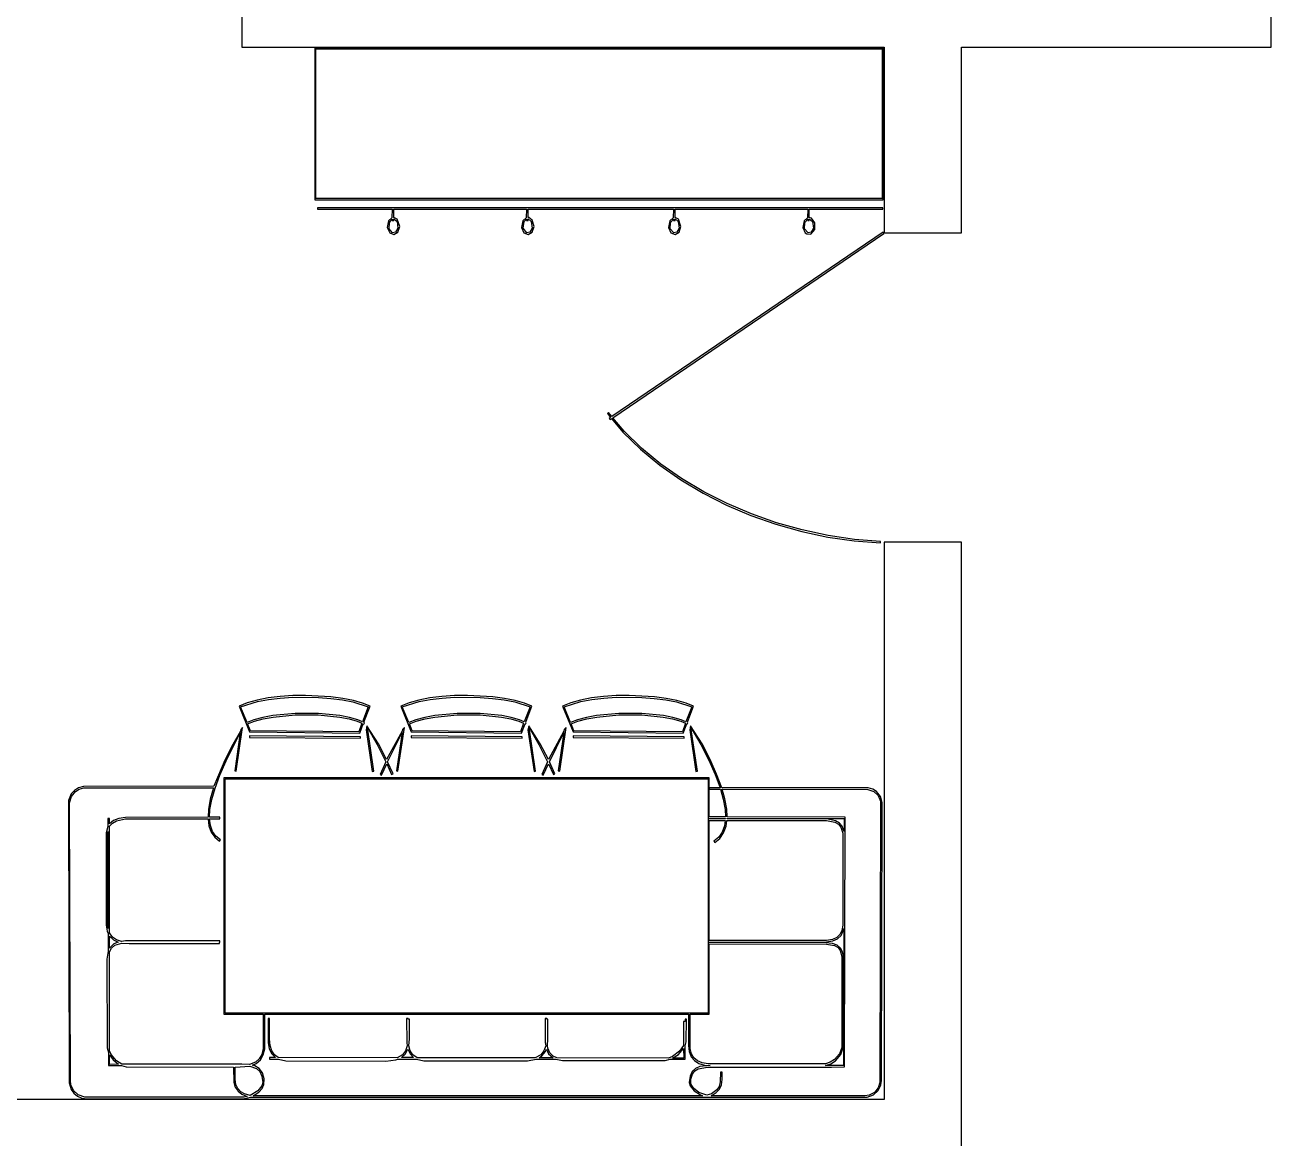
# Model space of a CAD drawing. Header units: metres. Extents: x -12.3 to 21.7, y -8.9 to 7.5.
# Drawn here: x 4.174 to 8.2, y -0.625 to 2.971 of the extents above; entities that cross this region are included whole.
import ezdxf

# ---------------------------------------------------------------- set-up
doc = ezdxf.new("R2010")
doc.units = ezdxf.units.M

msp = doc.modelspace()

# ---------------------------------------------------------------- linework, layer by layer
for p, q in [((4.875, 3.04999), (4.875, 2.89999)), ((8.2, 2.89999), (8.2, 3.04999)), ((4.875, 2.89999), (6.95, 2.89999)), ((6.95, 2.89999), (6.95, 2.29999)), ((7.2, 2.29999), (7.2, 2.89999)), ((7.2, 2.89999), (8.2, 2.89999)), ((6.94664, 2.8974), (5.11044, 2.8974)), ((5.11044, 2.8974), (5.11044, 2.40681)), ((5.11397, 2.41035), (5.11397, 2.89386)), ((5.11397, 2.89386), (6.9431, 2.89386)), ((6.9431, 2.89386), (6.9431, 2.41035)), ((6.94664, 2.40681), (6.94664, 2.8974)), ((5.11044, 2.40681), (6.94664, 2.40681)), ((6.9431, 2.41035), (5.11397, 2.41035)), ((6.94551, 2.38091), (5.11876, 2.38091)), ((5.11876, 2.38091), (5.11876, 2.37592)), ((5.11876, 2.37592), (5.36067, 2.37592)), ((5.36067, 2.37592), (5.35991, 2.34868)), ((5.36568, 2.34972), (5.36568, 2.37592)), ((5.36568, 2.37592), (5.79459, 2.37592)), ((5.79459, 2.37592), (5.79382, 2.34868)), ((5.79958, 2.34972), (5.79958, 2.37592)), ((5.79958, 2.37592), (6.26929, 2.37592)), ((6.26929, 2.37592), (6.26852, 2.34868)), ((6.27429, 2.34972), (6.27429, 2.37592)), ((6.27429, 2.37592), (6.7032, 2.37592)), ((6.7032, 2.37592), (6.70244, 2.34868)), ((6.70821, 2.34972), (6.70821, 2.37592)), ((6.70821, 2.37592), (6.94551, 2.37592)), ((6.94551, 2.37592), (6.94551, 2.38091)), ((5.34857, 2.33829), (5.34428, 2.31694)), ((5.35991, 2.34868), (5.34857, 2.33829)), ((5.35162, 2.33319), (5.36067, 2.34352)), ((5.36067, 2.34352), (5.36067, 2.33987)), ((5.36067, 2.33987), (5.36568, 2.33987)), ((5.37697, 2.3436), (5.36568, 2.34972)), ((5.36568, 2.33987), (5.36568, 2.34473)), ((5.36568, 2.34473), (5.37613, 2.33594)), ((5.37613, 2.33594), (5.37923, 2.31483)), ((5.38486, 2.32022), (5.37697, 2.3436)), ((5.78249, 2.33829), (5.7782, 2.31694)), ((5.79382, 2.34868), (5.78249, 2.33829)), ((5.78363, 2.31487), (5.78683, 2.33583)), ((5.78683, 2.33583), (5.79459, 2.34352)), ((5.79459, 2.34352), (5.79459, 2.33987)), ((5.79459, 2.33987), (5.79958, 2.33987)), ((5.80197, 2.34946), (5.79958, 2.34972)), ((5.79958, 2.33987), (5.79958, 2.34473)), ((5.79958, 2.34473), (5.81004, 2.33594)), ((5.81277, 2.34111), (5.80197, 2.34946)), ((5.81004, 2.33594), (5.81313, 2.31483)), ((5.81876, 2.32022), (5.81277, 2.34111)), ((6.25719, 2.33829), (6.25291, 2.31694)), ((6.26852, 2.34868), (6.25719, 2.33829)), ((6.26024, 2.33319), (6.26929, 2.34352)), ((6.26929, 2.34352), (6.26929, 2.33987)), ((6.26929, 2.33987), (6.27429, 2.33987)), ((6.28558, 2.3436), (6.27429, 2.34972)), ((6.27429, 2.33987), (6.27429, 2.34473)), ((6.27429, 2.34473), (6.28474, 2.33594)), ((6.28474, 2.33594), (6.28784, 2.31483)), ((6.29347, 2.32022), (6.28558, 2.3436)), ((6.6911, 2.33829), (6.68681, 2.31694)), ((6.70244, 2.34868), (6.6911, 2.33829)), ((6.69415, 2.33319), (6.7032, 2.34352)), ((6.7032, 2.34352), (6.7032, 2.33987)), ((6.7032, 2.33987), (6.70821, 2.33987)), ((6.71524, 2.34741), (6.70821, 2.34972)), ((6.70821, 2.33987), (6.70821, 2.34473)), ((6.70821, 2.34473), (6.71866, 2.33594)), ((6.72574, 2.33174), (6.71524, 2.34741)), ((6.71866, 2.33594), (6.72176, 2.31483)), ((5.34428, 2.31694), (5.35246, 2.29987)), ((5.35049, 2.31226), (5.35162, 2.33319)), ((5.36162, 2.29973), (5.35049, 2.31226)), ((5.35246, 2.29987), (5.36568, 2.29399)), ((5.37167, 2.30168), (5.36162, 2.29973)), ((5.36568, 2.29399), (5.37886, 2.30219)), ((5.37923, 2.31483), (5.37167, 2.30168)), ((5.37886, 2.30219), (5.38486, 2.32022)), ((5.7782, 2.31694), (5.78636, 2.29987)), ((5.79552, 2.29973), (5.78363, 2.31487)), ((5.78636, 2.29987), (5.79958, 2.29399)), ((5.80557, 2.30168), (5.79552, 2.29973)), ((5.79958, 2.29399), (5.81277, 2.30219)), ((5.81313, 2.31483), (5.80557, 2.30168)), ((5.81277, 2.30219), (5.81876, 2.32022)), ((6.94646, 2.30188), (6.07031, 1.70605)), ((6.07358, 1.70221), (6.94926, 2.29774)), ((6.25291, 2.31694), (6.26108, 2.29987)), ((6.25911, 2.31226), (6.26024, 2.33319)), ((6.27023, 2.29973), (6.25911, 2.31226)), ((6.26108, 2.29987), (6.27429, 2.29399)), ((6.28029, 2.30168), (6.27023, 2.29973)), ((6.27429, 2.29399), (6.28748, 2.30219)), ((6.28784, 2.31483), (6.28029, 2.30168)), ((6.28748, 2.30219), (6.29347, 2.32022)), ((6.68681, 2.31694), (6.69498, 2.29987)), ((6.69302, 2.31226), (6.69415, 2.33319)), ((6.70415, 2.29973), (6.69302, 2.31226)), ((6.69498, 2.29987), (6.69977, 2.29625)), ((6.69977, 2.29625), (6.71295, 2.29503)), ((6.7142, 2.30168), (6.70415, 2.29973)), ((6.71295, 2.29503), (6.72574, 2.31059)), ((6.72176, 2.31483), (6.7142, 2.30168)), ((6.72574, 2.31059), (6.72574, 2.33174)), ((6.94926, 2.29774), (6.94646, 2.30188)), ((6.95, 2.29999), (7.2, 2.29999)), ((6.05959, 1.7187), (6.05577, 1.71547)), ((6.05577, 1.71547), (6.06616, 1.70322)), ((6.07031, 1.70605), (6.05959, 1.7187)), ((6.06616, 1.70322), (6.0618, 1.70026)), ((6.0618, 1.70026), (6.06462, 1.69612)), ((6.06462, 1.69612), (6.06941, 1.69939)), ((6.06941, 1.69939), (6.10625, 1.65594)), ((6.10991, 1.65935), (6.07358, 1.70221)), ((6.10625, 1.65594), (6.16302, 1.6003)), ((6.16637, 1.604), (6.10991, 1.65935)), ((6.16302, 1.6003), (6.22545, 1.54872)), ((6.22849, 1.55269), (6.16637, 1.604)), ((6.22545, 1.54872), (6.29292, 1.50139)), ((6.29564, 1.50558), (6.22849, 1.55269)), ((6.29292, 1.50139), (6.36481, 1.4585)), ((6.36722, 1.46288), (6.29564, 1.50558)), ((6.36481, 1.4585), (6.44046, 1.42023)), ((6.44257, 1.42476), (6.36722, 1.46288)), ((6.44046, 1.42023), (6.51924, 1.38675)), ((6.52104, 1.3914), (6.44257, 1.42476)), ((6.51924, 1.38675), (6.60054, 1.35825)), ((6.60205, 1.36301), (6.52104, 1.3914)), ((6.60054, 1.35825), (6.68372, 1.3349)), ((6.68492, 1.33975), (6.60205, 1.36301)), ((6.68372, 1.3349), (6.76814, 1.31689)), ((6.76903, 1.32181), (6.68492, 1.33975)), ((6.76814, 1.31689), (6.85318, 1.30441)), ((6.85374, 1.30937), (6.76903, 1.32181)), ((6.85318, 1.30441), (6.93822, 1.29762)), ((6.93861, 1.30261), (6.85374, 1.30937)), ((6.93822, 1.29762), (6.93861, 1.30261)), ((7.2, 1.29999), (6.95, 1.29999)), ((6.95, 1.29999), (6.95, -0.5)), ((7.2, -0.75), (7.2, 1.29999)), ((4.89241, 0.781418), (4.86607, 0.770264)), ((4.86607, 0.770264), (4.89969, 0.687057)), ((4.8707, 0.768356), (4.92513, 0.785477)), ((4.89156, 0.717773), (4.8707, 0.768356)), ((4.92397, 0.790344), (4.89241, 0.781418)), ((4.9597, 0.797119), (4.92397, 0.790344)), ((4.92513, 0.785477), (4.96046, 0.792175)), ((4.9985, 0.801788), (4.9597, 0.797119)), ((4.96046, 0.792175), (4.99896, 0.796814)), ((5.03929, 0.804413), (4.9985, 0.801788)), ((4.99896, 0.796814), (5.03949, 0.799423)), ((5.08098, 0.805054), (5.03929, 0.804413)), ((5.03949, 0.799423), (5.12221, 0.798752)), ((5.16273, 0.800583), (5.08098, 0.805054)), ((5.12221, 0.798752), (5.16222, 0.795609)), ((5.16222, 0.795609), (5.19981, 0.790649)), ((5.20062, 0.795593), (5.16273, 0.800583)), ((5.19981, 0.790649), (5.23392, 0.783966)), ((5.23508, 0.788834), (5.20062, 0.795593)), ((5.23392, 0.783966), (5.28342, 0.768753)), ((5.26501, 0.78038), (5.23508, 0.788834)), ((5.28342, 0.768753), (5.26451, 0.719727)), ((5.28935, 0.770264), (5.26501, 0.78038)), ((5.26942, 0.718536), (5.28935, 0.770264)), ((5.41496, 0.781418), (5.38864, 0.770264)), ((5.38864, 0.770264), (5.42226, 0.687057)), ((5.39326, 0.768356), (5.44768, 0.785477)), ((5.41412, 0.717758), (5.39326, 0.768356)), ((5.44653, 0.790344), (5.41496, 0.781418)), ((5.48227, 0.797119), (5.44653, 0.790344)), ((5.44768, 0.785477), (5.48303, 0.792175)), ((5.52106, 0.801788), (5.48227, 0.797119)), ((5.48303, 0.792175), (5.52151, 0.796814)), ((5.56186, 0.804413), (5.52106, 0.801788)), ((5.52151, 0.796814), (5.56206, 0.799423)), ((5.60355, 0.805054), (5.56186, 0.804413)), ((5.56206, 0.799423), (5.64478, 0.798752)), ((5.6853, 0.800583), (5.60355, 0.805054)), ((5.64478, 0.798752), (5.68477, 0.795609)), ((5.68477, 0.795609), (5.72238, 0.790649)), ((5.72319, 0.795593), (5.6853, 0.800583)), ((5.72238, 0.790649), (5.75648, 0.783966)), ((5.75764, 0.788834), (5.72319, 0.795593)), ((5.75648, 0.783966), (5.80597, 0.768753)), ((5.78758, 0.78038), (5.75764, 0.788834)), ((5.80597, 0.768753), (5.78709, 0.719742)), ((5.8119, 0.770264), (5.78758, 0.78038)), ((5.79199, 0.718536), (5.8119, 0.770264)), ((5.93758, 0.781418), (5.91125, 0.770264)), ((5.91125, 0.770264), (5.94487, 0.687057)), ((5.91588, 0.768356), (5.97029, 0.785477)), ((5.93674, 0.717758), (5.91588, 0.768356)), ((5.96915, 0.790344), (5.93758, 0.781418)), ((6.00487, 0.797119), (5.96915, 0.790344)), ((5.97029, 0.785477), (6.00565, 0.792175)), ((6.04367, 0.801788), (6.00487, 0.797119)), ((6.00565, 0.792175), (6.04413, 0.796814)), ((6.08446, 0.804413), (6.04367, 0.801788)), ((6.04413, 0.796814), (6.08466, 0.799423)), ((6.12616, 0.805054), (6.08446, 0.804413)), ((6.08466, 0.799423), (6.16739, 0.798752)), ((6.2079, 0.800583), (6.12616, 0.805054)), ((6.16739, 0.798752), (6.20738, 0.795609)), ((6.20738, 0.795609), (6.245, 0.790649)), ((6.2458, 0.795593), (6.2079, 0.800583)), ((6.245, 0.790649), (6.2791, 0.783966)), ((6.28026, 0.788834), (6.2458, 0.795593)), ((6.2791, 0.783966), (6.32858, 0.768753)), ((6.3102, 0.78038), (6.28026, 0.788834)), ((6.32858, 0.768753), (6.30971, 0.719742)), ((6.33452, 0.770264), (6.3102, 0.78038)), ((6.31461, 0.718536), (6.33452, 0.770264)), ((4.91406, 0.72644), (4.89156, 0.717773)), ((4.94298, 0.7341), (4.91406, 0.72644)), ((4.9156, 0.72168), (4.94408, 0.729233)), ((4.97548, 0.740082), (4.94298, 0.7341)), ((4.94408, 0.729233), (4.97623, 0.735138)), ((5.04736, 0.746887), (4.97548, 0.740082)), ((4.97623, 0.735138), (5.04759, 0.741898)), ((5.12204, 0.746887), (5.04736, 0.746887)), ((5.04759, 0.741898), (5.12181, 0.741898)), ((5.12181, 0.741898), (5.19107, 0.735138)), ((5.19185, 0.740082), (5.12204, 0.746887)), ((5.19107, 0.735138), (5.22136, 0.729248)), ((5.22253, 0.7341), (5.19185, 0.740082)), ((5.22136, 0.729248), (5.24742, 0.721725)), ((5.24911, 0.72644), (5.22253, 0.7341)), ((5.26451, 0.719727), (5.24911, 0.72644)), ((5.43668, 0.72644), (5.41412, 0.717758)), ((5.46559, 0.7341), (5.43668, 0.72644)), ((5.43822, 0.72168), (5.46669, 0.729233)), ((5.49809, 0.740082), (5.46559, 0.7341)), ((5.46669, 0.729233), (5.49884, 0.735138)), ((5.56998, 0.746887), (5.49809, 0.740082)), ((5.49884, 0.735138), (5.57021, 0.741898)), ((5.64465, 0.746887), (5.56998, 0.746887)), ((5.57021, 0.741898), (5.64442, 0.741898)), ((5.64442, 0.741898), (5.71367, 0.735138)), ((5.71446, 0.740082), (5.64465, 0.746887)), ((5.71367, 0.735138), (5.74397, 0.729248)), ((5.74515, 0.7341), (5.71446, 0.740082)), ((5.74397, 0.729248), (5.77002, 0.721725)), ((5.77173, 0.72644), (5.74515, 0.7341)), ((5.78709, 0.719742), (5.77173, 0.72644)), ((5.95929, 0.72644), (5.93674, 0.717758)), ((5.9882, 0.7341), (5.95929, 0.72644)), ((5.96083, 0.72168), (5.9893, 0.729233)), ((6.02069, 0.740082), (5.9882, 0.7341)), ((5.9893, 0.729233), (6.02145, 0.735138)), ((6.09258, 0.746887), (6.02069, 0.740082)), ((6.02145, 0.735138), (6.0928, 0.741898)), ((6.16727, 0.746887), (6.09258, 0.746887)), ((6.0928, 0.741898), (6.16704, 0.741898)), ((6.16704, 0.741898), (6.23628, 0.735138)), ((6.23708, 0.740082), (6.16727, 0.746887)), ((6.23628, 0.735138), (6.26659, 0.729248)), ((6.26775, 0.7341), (6.23708, 0.740082)), ((6.26659, 0.729248), (6.29263, 0.721725)), ((6.29433, 0.72644), (6.26775, 0.7341)), ((6.30971, 0.719742), (6.29433, 0.72644)), ((4.8243, 0.593384), (4.86974, 0.684906)), ((4.87047, 0.690018), (4.84581, 0.646454)), ((4.86974, 0.684906), (4.85172, 0.561157)), ((4.85666, 0.56044), (4.87727, 0.702042)), ((4.87125, 0.695358), (4.87047, 0.690018)), ((4.87727, 0.702042), (4.87125, 0.695358)), ((4.89346, 0.71315), (4.9156, 0.72168)), ((4.90251, 0.691193), (4.89346, 0.71315)), ((4.89969, 0.687057), (5.25574, 0.682968)), ((5.25293, 0.687119), (4.90251, 0.691193)), ((5.24742, 0.721725), (5.26273, 0.715057)), ((5.26273, 0.715057), (5.25293, 0.687119)), ((5.25574, 0.682968), (5.26732, 0.713058)), ((5.26732, 0.713058), (5.26863, 0.712479)), ((5.26863, 0.712479), (5.27063, 0.717056)), ((5.27063, 0.717056), (5.26942, 0.718536)), ((5.27901, 0.706772), (5.27675, 0.693924)), ((5.27675, 0.693924), (5.29628, 0.559708)), ((5.31648, 0.648819), (5.27901, 0.706772)), ((5.30122, 0.56044), (5.28062, 0.702042)), ((5.28062, 0.702042), (5.31209, 0.646454)), ((5.39308, 0.690048), (5.34262, 0.597702)), ((5.34573, 0.590759), (5.39233, 0.684906)), ((5.39233, 0.684906), (5.37433, 0.561157)), ((5.37927, 0.56044), (5.39987, 0.702042)), ((5.39386, 0.695358), (5.39308, 0.690048)), ((5.39987, 0.702042), (5.39386, 0.695358)), ((5.41603, 0.713135), (5.43822, 0.72168)), ((5.42508, 0.691193), (5.41603, 0.713135)), ((5.42226, 0.687057), (5.77829, 0.682968)), ((5.7755, 0.687119), (5.42508, 0.691193)), ((5.77002, 0.721725), (5.78529, 0.715073)), ((5.78529, 0.715073), (5.7755, 0.687119)), ((5.77829, 0.682968), (5.78989, 0.713074)), ((5.78989, 0.713074), (5.79124, 0.712479)), ((5.79124, 0.712479), (5.79324, 0.717056)), ((5.79324, 0.717056), (5.79199, 0.718536)), ((5.80157, 0.706772), (5.79932, 0.693924)), ((5.79932, 0.693924), (5.81885, 0.559708)), ((5.83905, 0.648819), (5.80157, 0.706772)), ((5.82379, 0.56044), (5.80319, 0.702042)), ((5.80319, 0.702042), (5.83466, 0.646454)), ((5.91563, 0.690018), (5.86517, 0.597702)), ((5.86829, 0.590759), (5.91489, 0.684906)), ((5.91489, 0.684906), (5.89688, 0.561157)), ((5.90182, 0.56044), (5.92244, 0.702042)), ((5.91641, 0.695358), (5.91563, 0.690018)), ((5.92244, 0.702042), (5.91641, 0.695358)), ((5.93864, 0.713135), (5.96083, 0.72168)), ((5.94769, 0.691193), (5.93864, 0.713135)), ((5.94487, 0.687057), (6.3009, 0.682968)), ((6.2981, 0.687119), (5.94769, 0.691193)), ((6.29263, 0.721725), (6.30791, 0.715073)), ((6.30791, 0.715073), (6.2981, 0.687119)), ((6.3009, 0.682968), (6.3125, 0.713074)), ((6.3125, 0.713074), (6.31386, 0.712479)), ((6.31386, 0.712479), (6.31586, 0.717056)), ((6.31586, 0.717056), (6.31461, 0.718536)), ((6.32417, 0.706772), (6.32193, 0.693924)), ((6.32193, 0.693924), (6.34146, 0.559708)), ((6.36166, 0.648819), (6.32417, 0.706772)), ((6.34641, 0.56044), (6.32581, 0.702042)), ((6.32581, 0.702042), (6.35725, 0.646454)), ((4.84581, 0.646454), (4.81978, 0.595535)), ((4.89973, 0.674316), (4.89969, 0.669312)), ((4.89969, 0.669312), (5.25821, 0.666611)), ((5.25824, 0.671616), (4.89973, 0.674316)), ((5.25821, 0.666611), (5.25824, 0.671616)), ((5.31209, 0.646454), (5.34026, 0.590744)), ((5.34262, 0.597702), (5.31648, 0.648819)), ((5.42229, 0.674316), (5.42226, 0.669312)), ((5.42226, 0.669312), (5.78081, 0.666611)), ((5.78085, 0.671616), (5.42229, 0.674316)), ((5.78081, 0.666611), (5.78085, 0.671616)), ((5.83466, 0.646454), (5.86282, 0.590744)), ((5.86517, 0.597702), (5.83905, 0.648819)), ((5.9449, 0.674316), (5.94487, 0.669312)), ((5.94487, 0.669312), (6.30342, 0.666611)), ((6.30347, 0.671616), (5.9449, 0.674316)), ((6.30342, 0.666611), (6.30347, 0.671616)), ((6.35725, 0.646454), (6.38329, 0.595535)), ((6.38779, 0.597702), (6.36166, 0.648819)), ((4.81978, 0.595535), (4.78398, 0.51181)), ((4.80367, 0.547333), (4.8243, 0.593384)), ((5.34026, 0.590744), (5.32164, 0.549225)), ((5.3262, 0.547195), (5.34299, 0.584641)), ((5.34299, 0.584641), (5.35886, 0.549225)), ((5.36342, 0.551285), (5.34573, 0.590759)), ((5.86282, 0.590744), (5.84421, 0.549225)), ((5.84877, 0.547195), (5.86555, 0.584641)), ((5.86555, 0.584641), (5.88142, 0.549225)), ((5.88599, 0.551285), (5.86829, 0.590759)), ((6.38329, 0.595535), (6.40404, 0.549225)), ((6.40866, 0.551132), (6.38779, 0.597702)), ((4.78815, 0.505875), (4.80367, 0.547333)), ((6.38493, 0.538895), (4.81714, 0.538895)), ((4.81714, 0.538895), (4.81714, -0.224457)), ((4.82068, -0.220917), (4.82068, 0.535355)), ((4.82068, 0.535355), (6.38139, 0.535355)), ((4.85172, 0.561157), (4.85666, 0.56044)), ((5.29628, 0.559708), (5.30122, 0.56044)), ((5.32164, 0.549225), (5.3262, 0.547195)), ((5.35886, 0.549225), (5.36342, 0.551285)), ((5.37433, 0.561157), (5.37927, 0.56044)), ((5.81885, 0.559708), (5.82379, 0.56044)), ((5.84421, 0.549225), (5.84877, 0.547195)), ((5.88142, 0.549225), (5.88599, 0.551285)), ((5.89688, 0.561157), (5.90182, 0.56044)), ((6.34146, 0.559708), (6.34641, 0.56044)), ((6.38139, 0.535355), (6.38139, -0.220917)), ((6.38493, 0.412918), (6.38493, 0.538895)), ((6.40404, 0.549225), (6.41986, 0.506805)), ((6.42506, 0.506805), (6.40866, 0.551132)), ((4.32375, 0.486984), (4.31485, 0.466187)), ((4.33391, 0.498337), (4.32375, 0.486984)), ((4.3244, 0.478195), (4.33713, 0.494522)), ((4.34732, 0.506699), (4.33391, 0.498337)), ((4.33713, 0.494522), (4.34933, 0.502121)), ((4.3638, 0.511215), (4.34732, 0.506699)), ((4.34933, 0.502121), (4.36444, 0.506256)), ((4.78398, 0.51181), (4.3638, 0.511215)), ((4.36444, 0.506256), (4.78322, 0.506805)), ((4.78322, 0.506805), (4.77271, 0.470093)), ((4.77757, 0.468964), (4.78815, 0.505875)), ((6.41986, 0.506805), (6.38515, 0.506805)), ((6.38515, 0.506805), (6.38515, 0.501816)), ((6.38515, 0.501816), (6.4213, 0.501816)), ((6.4213, 0.501816), (6.43037, 0.470093)), ((6.89807, 0.506256), (6.42506, 0.506805)), ((6.43524, 0.471222), (6.42648, 0.501816)), ((6.42648, 0.501816), (6.89742, 0.501297)), ((6.89742, 0.501297), (6.91701, 0.494476)), ((6.91318, 0.502121), (6.89807, 0.506256)), ((6.92538, 0.494522), (6.91318, 0.502121)), ((6.91701, 0.494476), (6.93048, 0.481384)), ((6.93811, 0.478195), (6.92538, 0.494522)), ((4.31485, 0.466187), (4.31662, -0.446426)), ((4.31856, 0.458084), (4.3244, 0.478195)), ((4.32115, -0.438721), (4.31856, 0.458084)), ((4.77271, 0.470093), (4.76678, 0.437088)), ((4.77176, 0.436539), (4.77757, 0.468964)), ((6.43037, 0.470093), (6.43628, 0.437088)), ((6.44125, 0.437637), (6.43524, 0.471222)), ((6.93048, 0.481384), (6.93791, 0.463959)), ((6.93791, 0.463959), (6.93596, -0.445221)), ((6.94395, 0.458084), (6.93811, 0.478195)), ((6.94136, -0.438721), (6.94395, 0.458084)), ((4.44699, 0.407883), (4.44199, 0.407867)), ((4.44199, 0.407867), (4.44205, 0.381912)), ((4.44701, 0.389893), (4.44699, 0.407883)), ((4.47726, 0.407822), (4.46046, 0.401382)), ((4.47012, 0.400375), (4.49881, 0.405914)), ((4.49847, 0.410904), (4.47726, 0.407822)), ((4.76562, 0.411285), (4.49847, 0.410904)), ((4.49881, 0.405914), (4.76575, 0.406281)), ((4.76678, 0.437088), (4.76562, 0.411285)), ((4.76575, 0.406281), (4.76865, 0.383774)), ((4.7706, 0.411285), (4.77176, 0.436539)), ((4.8038, 0.411285), (4.7706, 0.411285)), ((4.7735, 0.384964), (4.77077, 0.406281)), ((4.77077, 0.406281), (4.8038, 0.406281)), ((4.8038, 0.406281), (4.8038, 0.411285)), ((6.43738, 0.412689), (6.38493, 0.412918)), ((6.38493, 0.407928), (6.43752, 0.407867)), ((6.38493, 0.406052), (6.38493, 0.407928)), ((6.43732, 0.406281), (6.38493, 0.406052)), ((6.43628, 0.437088), (6.43738, 0.412689)), ((6.43752, 0.407867), (6.43732, 0.406281)), ((6.44238, 0.412674), (6.44125, 0.437637)), ((6.44234, 0.406281), (6.44255, 0.407867)), ((6.7637, 0.405914), (6.44234, 0.406281)), ((6.82407, 0.411392), (6.44238, 0.412674)), ((6.44255, 0.407867), (6.82053, 0.407867)), ((6.79239, 0.400375), (6.7637, 0.405914)), ((6.82053, 0.407867), (6.82042, 0.365433)), ((6.82207, -0.394394), (6.82407, 0.411392)), ((4.44205, 0.381912), (4.43642, 0.361298)), ((4.44098, 0.073547), (4.44209, 0.365341)), ((4.44209, 0.365341), (4.44287, 0.05217)), ((4.46046, 0.401382), (4.44701, 0.389893)), ((4.44724, 0.038132), (4.44778, 0.382401)), ((4.44778, 0.382401), (4.45683, 0.392914)), ((4.45683, 0.392914), (4.47012, 0.400375)), ((4.76865, 0.383774), (4.77608, 0.363297)), ((4.78052, 0.365616), (4.7735, 0.384964)), ((4.77608, 0.363297), (4.78764, 0.346832)), ((4.79131, 0.35025), (4.78052, 0.365616)), ((6.38493, 0.401062), (6.43668, 0.401291)), ((6.38493, 0.013397), (6.38493, 0.401062)), ((6.42699, 0.363297), (6.41542, 0.346832)), ((6.43443, 0.383774), (6.42699, 0.363297)), ((6.43141, 0.360992), (6.43929, 0.382599)), ((6.43668, 0.401291), (6.43443, 0.383774)), ((6.43929, 0.382599), (6.4417, 0.401291)), ((6.4417, 0.401291), (6.76338, 0.400925)), ((6.76338, 0.400925), (6.79059, 0.395706)), ((6.79059, 0.395706), (6.80254, 0.389038)), ((6.80568, 0.392914), (6.79239, 0.400375)), ((6.80254, 0.389038), (6.81042, 0.379868)), ((6.81473, 0.382401), (6.80568, 0.392914)), ((6.81042, 0.379868), (6.81616, 0.360306)), ((6.82042, 0.365433), (6.81473, 0.382401)), ((4.43642, 0.361298), (4.4364, 0.062469)), ((4.78764, 0.346832), (4.80318, 0.33429)), ((4.80632, 0.338181), (4.79131, 0.35025)), ((4.80318, 0.33429), (4.80632, 0.338181)), ((6.41542, 0.346832), (6.39989, 0.33429)), ((6.39989, 0.33429), (6.40305, 0.330399)), ((6.40305, 0.330399), (6.41907, 0.343414)), ((6.41907, 0.343414), (6.43141, 0.360992)), ((6.81616, 0.360306), (6.81615, 0.063278)), ((4.4364, 0.062469), (4.43997, 0.042969)), ((4.43997, 0.042969), (4.44292, 0.035492)), ((4.44287, 0.05217), (4.44098, 0.073547)), ((6.813, 0.045975), (6.80666, 0.032837)), ((6.81071, 0.029923), (6.81778, 0.044479)), ((6.81615, 0.063278), (6.813, 0.045975)), ((6.81778, 0.044479), (6.81964, 0.052154)), ((6.81964, 0.052154), (6.81853, -0.390854)), ((4.44292, 0.035492), (4.44255, -0.021362)), ((4.45683, 0.024078), (4.44724, 0.038132)), ((4.44727, -0.011643), (4.44774, 0.027023)), ((4.4615, 0.00235), (4.44727, -0.011643)), ((4.44774, 0.027023), (4.46013, 0.015015)), ((4.47012, 0.015152), (4.45683, 0.024078)), ((4.46013, 0.015015), (4.47508, 0.007996)), ((4.47508, 0.007996), (4.4615, 0.00235)), ((4.46407, -0.001938), (4.48717, 0.004944)), ((4.48561, 0.010407), (4.47012, 0.015152)), ((4.49854, 0.011932), (4.48561, 0.010407)), ((4.48717, 0.004944), (4.51079, 0.003113)), ((4.80382, 0.012314), (4.49854, 0.011932)), ((4.51079, 0.003113), (4.80214, 0.003113)), ((4.80214, 0.003113), (4.80214, 0.007309)), ((4.80214, 0.007309), (4.80382, 0.007309)), ((4.80382, 0.007309), (4.80382, 0.012314)), ((6.76332, 0.013534), (6.38493, 0.013397)), ((6.38493, 0.008392), (6.7637, 0.00856)), ((6.38493, 0.00708), (6.38493, 0.008392)), ((6.75163, 0.007309), (6.38493, 0.00708)), ((6.38493, -0.224457), (6.38493, 0.002075)), ((6.38493, 0.002075), (6.76331, 0.001953)), ((6.78357, 0.003998), (6.75163, 0.007309)), ((6.76331, 0.001953), (6.78973, -0.00322)), ((6.78261, 0.016846), (6.76332, 0.013534)), ((6.7637, 0.00856), (6.78404, 0.012054)), ((6.7968, 0.0233), (6.78261, 0.016846)), ((6.79846, -0.001938), (6.78357, 0.003998)), ((6.78404, 0.012054), (6.79959, 0.01915)), ((6.80666, 0.032837), (6.7968, 0.0233)), ((6.79959, 0.01915), (6.81071, 0.029923)), ((4.44255, -0.021362), (4.43898, -0.046829)), ((4.44728, -0.022964), (4.45367, -0.01091)), ((4.44748, -0.343414), (4.44728, -0.022964)), ((4.45367, -0.01091), (4.46407, -0.001938)), ((6.78973, -0.00322), (6.8009, -0.009811)), ((6.80884, -0.01091), (6.79846, -0.001938)), ((6.8009, -0.009811), (6.80809, -0.018906)), ((6.80809, -0.018906), (6.8132, -0.038589)), ((6.81525, -0.022964), (6.80884, -0.01091)), ((6.8132, -0.038589), (6.813, -0.33197)), ((6.81819, -0.038162), (6.81525, -0.022964)), ((6.81795, -0.332733), (6.81819, -0.038162)), ((4.43898, -0.046829), (4.43964, -0.333496)), ((4.81714, -0.224457), (4.94427, -0.224457)), ((6.38139, -0.220917), (4.82068, -0.220917)), ((4.94427, -0.224457), (4.94374, -0.33609)), ((4.94872, -0.336624), (4.94928, -0.224457)), ((4.94928, -0.224457), (6.31824, -0.224457)), ((4.96442, -0.238831), (4.95943, -0.238831)), ((4.95943, -0.238831), (4.95988, -0.316071)), ((4.96442, -0.304108), (4.96442, -0.238831)), ((5.41212, -0.238831), (5.40712, -0.238831)), ((5.40712, -0.238831), (5.40755, -0.31604)), ((5.41212, -0.240417), (5.41212, -0.238831)), ((5.41621, -0.240417), (5.41212, -0.240417)), ((5.41621, -0.304199), (5.41621, -0.240417)), ((5.85977, -0.238831), (5.85478, -0.238831)), ((5.85478, -0.238831), (5.85521, -0.316025)), ((5.85977, -0.240417), (5.85977, -0.238831)), ((5.86391, -0.240417), (5.85977, -0.240417)), ((5.86391, -0.304214), (5.86391, -0.240417)), ((6.31157, -0.240433), (6.30656, -0.240433)), ((6.30656, -0.240433), (6.30656, -0.248077)), ((6.31065, -0.313934), (6.31157, -0.240433)), ((6.31824, -0.224457), (6.31824, -0.325409)), ((6.32375, -0.335556), (6.32324, -0.224457)), ((6.32324, -0.224457), (6.38493, -0.224457)), ((6.30656, -0.248077), (6.30161, -0.248077)), ((6.30161, -0.248077), (6.30161, -0.325424)), ((4.95988, -0.316071), (4.96365, -0.336609)), ((4.9662, -0.325974), (4.96442, -0.304108)), ((5.40755, -0.31604), (5.40897, -0.327347)), ((5.41423, -0.32695), (5.41621, -0.304199)), ((5.85521, -0.316025), (5.85661, -0.327225)), ((5.86185, -0.326981), (5.86391, -0.304214)), ((6.30661, -0.326477), (6.31065, -0.313934)), ((4.43964, -0.333496), (4.44388, -0.348022)), ((4.44388, -0.348022), (4.44398, -0.390854)), ((4.4529, -0.355148), (4.44748, -0.343414)), ((4.44749, -0.35553), (4.45956, -0.37233)), ((4.44751, -0.387314), (4.44749, -0.35553)), ((4.46959, -0.374954), (4.4529, -0.355148)), ((4.93947, -0.354492), (4.93105, -0.369034)), ((4.93489, -0.372223), (4.94414, -0.356308)), ((4.94374, -0.33609), (4.93947, -0.354492)), ((4.94414, -0.356308), (4.94872, -0.336624)), ((4.96365, -0.336609), (4.97137, -0.352829)), ((4.97151, -0.343094), (4.9662, -0.325974)), ((4.97137, -0.352829), (4.98369, -0.365036)), ((4.98032, -0.355804), (4.97151, -0.343094)), ((4.99254, -0.364471), (4.98032, -0.355804)), ((5.39386, -0.355804), (5.37711, -0.365479)), ((5.39014, -0.364853), (5.4032, -0.353027)), ((5.40358, -0.343094), (5.39386, -0.355804)), ((5.4032, -0.353027), (5.41138, -0.337433)), ((5.40897, -0.327347), (5.40358, -0.343094)), ((5.41138, -0.337433), (5.41833, -0.352737)), ((5.41875, -0.343094), (5.41423, -0.32695)), ((5.41833, -0.352737), (5.42963, -0.364655)), ((5.42712, -0.355804), (5.41875, -0.343094)), ((5.44157, -0.36554), (5.42712, -0.355804)), ((5.841, -0.355804), (5.82234, -0.365967)), ((5.83488, -0.365967), (5.84431, -0.359558)), ((5.85101, -0.343094), (5.841, -0.355804)), ((5.84431, -0.359558), (5.85542, -0.345459)), ((5.85661, -0.327225), (5.85101, -0.343094)), ((5.85542, -0.345459), (5.85901, -0.337219)), ((5.85901, -0.337219), (5.86603, -0.352417)), ((5.86349, -0.334961), (5.86185, -0.326981)), ((5.87016, -0.349625), (5.86349, -0.334961)), ((5.86603, -0.352417), (5.8806, -0.366028)), ((5.88025, -0.360031), (5.87016, -0.349625)), ((5.89241, -0.366043), (5.88025, -0.360031)), ((6.26651, -0.360992), (6.25343, -0.366425)), ((6.28874, -0.344345), (6.26651, -0.360992)), ((6.26662, -0.36644), (6.28516, -0.354523)), ((6.28516, -0.354523), (6.30171, -0.335693)), ((6.30161, -0.325424), (6.28874, -0.344345)), ((6.30171, -0.335693), (6.30307, -0.366486)), ((6.30661, -0.370026), (6.30661, -0.326477)), ((6.31824, -0.325409), (6.32039, -0.345779)), ((6.32039, -0.345779), (6.32675, -0.362244)), ((6.3277, -0.352676), (6.32375, -0.335556)), ((6.32675, -0.362244), (6.33722, -0.374893)), ((6.33533, -0.365845), (6.3277, -0.352676)), ((6.80531, -0.352615), (6.78972, -0.37114)), ((6.79294, -0.374954), (6.80962, -0.355148)), ((6.813, -0.33197), (6.80531, -0.352615)), ((6.80962, -0.355148), (6.81795, -0.332733)), ((4.44398, -0.390854), (4.48647, -0.390854)), ((4.47684, -0.386093), (4.44751, -0.387314)), ((4.45956, -0.37233), (4.47684, -0.386093)), ((4.4874, -0.385849), (4.46959, -0.374954)), ((4.48647, -0.390854), (4.50082, -0.39505)), ((4.87442, -0.385849), (4.4874, -0.385849)), ((4.50082, -0.39505), (4.84842, -0.395844)), ((4.84842, -0.395844), (4.84901, -0.44487)), ((4.85342, -0.395844), (4.90015, -0.392593)), ((4.85342, -0.435928), (4.85342, -0.395844)), ((4.89958, -0.387482), (4.87442, -0.385849)), ((4.91856, -0.379807), (4.89958, -0.387482)), ((4.90015, -0.392593), (4.9218, -0.400024)), ((4.90959, -0.389557), (4.9212, -0.384064)), ((4.91713, -0.39209), (4.90959, -0.389557)), ((4.93098, -0.400604), (4.91713, -0.39209)), ((4.93105, -0.369034), (4.91856, -0.379807)), ((4.9212, -0.384064), (4.93489, -0.372223)), ((4.9218, -0.400024), (4.93266, -0.40976)), ((4.94121, -0.414246), (4.93098, -0.400604)), ((4.98369, -0.365036), (4.96445, -0.365021)), ((4.96445, -0.365021), (4.96445, -0.370026)), ((4.96445, -0.370026), (4.99306, -0.370026)), ((5.37711, -0.365479), (4.99254, -0.364471)), ((4.99306, -0.370026), (5.01678, -0.375565)), ((5.01678, -0.375565), (5.33966, -0.375977)), ((5.33966, -0.375977), (5.37288, -0.372192)), ((5.37288, -0.372192), (5.3792, -0.370026)), ((5.3792, -0.370026), (5.43938, -0.370026)), ((5.42963, -0.364655), (5.39014, -0.364853)), ((5.43938, -0.370026), (5.46272, -0.375565)), ((5.82234, -0.365967), (5.44157, -0.36554)), ((5.46272, -0.375565), (5.79782, -0.37558)), ((5.79782, -0.37558), (5.82591, -0.370026)), ((5.82591, -0.370026), (5.88892, -0.370026)), ((5.8806, -0.366028), (5.83488, -0.365967)), ((5.88892, -0.370026), (5.91042, -0.374634)), ((6.25343, -0.366425), (5.89241, -0.366043)), ((5.91042, -0.374634), (6.24207, -0.374374)), ((6.24207, -0.374374), (6.25842, -0.370026)), ((6.25842, -0.370026), (6.30661, -0.370026)), ((6.30307, -0.366486), (6.26662, -0.36644)), ((6.34071, -0.400024), (6.32985, -0.40976)), ((6.34659, -0.375565), (6.33533, -0.365845)), ((6.33722, -0.374893), (6.35167, -0.38382)), ((6.3382, -0.408066), (6.34923, -0.401321)), ((6.35455, -0.394272), (6.34071, -0.400024)), ((6.36177, -0.382111), (6.34659, -0.375565)), ((6.34923, -0.401321), (6.37946, -0.395996)), ((6.35167, -0.38382), (6.37003, -0.389099)), ((6.38814, -0.390854), (6.35455, -0.394272)), ((6.38101, -0.385422), (6.36177, -0.382111)), ((6.37003, -0.389099), (6.38814, -0.390854)), ((6.37946, -0.395996), (6.77992, -0.395844)), ((6.76013, -0.385162), (6.38101, -0.385422)), ((6.77592, -0.380157), (6.76013, -0.385162)), ((6.76091, -0.390106), (6.77809, -0.384659)), ((6.81853, -0.390854), (6.76091, -0.390106)), ((6.78972, -0.37114), (6.77592, -0.380157)), ((6.77809, -0.384659), (6.79294, -0.374954)), ((6.77992, -0.395844), (6.82207, -0.394394)), ((4.32286, -0.452713), (4.32115, -0.438721)), ((4.85558, -0.451767), (4.85342, -0.435928)), ((4.93266, -0.40976), (4.93974, -0.424469)), ((4.93974, -0.424469), (4.94228, -0.445114)), ((4.94658, -0.43335), (4.94121, -0.414246)), ((4.94641, -0.451935), (4.94658, -0.43335)), ((6.32277, -0.424469), (6.32024, -0.445114)), ((6.32985, -0.40976), (6.32277, -0.424469)), ((6.32582, -0.449554), (6.32585, -0.434616)), ((6.32585, -0.434616), (6.33029, -0.418625)), ((6.33029, -0.418625), (6.3382, -0.408066)), ((6.42122, -0.411652), (6.4207, -0.443787)), ((6.42621, -0.411652), (6.42122, -0.411652)), ((6.424, -0.452469), (6.42621, -0.436096)), ((6.42621, -0.436096), (6.42621, -0.411652)), ((6.93965, -0.452713), (6.94136, -0.438721)), ((4.31662, -0.446426), (4.32341, -0.467926)), ((4.33142, -0.471359), (4.32286, -0.452713)), ((4.32341, -0.467926), (4.33211, -0.480057)), ((4.34645, -0.485306), (4.33142, -0.471359)), ((4.33211, -0.480057), (4.34386, -0.489578)), ((4.84901, -0.44487), (4.85365, -0.460785)), ((4.85365, -0.460785), (4.86247, -0.47374)), ((4.86171, -0.464844), (4.85558, -0.451767)), ((4.87134, -0.475098), (4.86171, -0.464844)), ((4.86247, -0.47374), (4.87476, -0.483459)), ((4.88393, -0.482483), (4.87134, -0.475098)), ((4.90172, -0.487335), (4.88393, -0.482483)), ((4.92644, -0.472626), (4.90172, -0.487335)), ((4.91177, -0.488281), (4.92973, -0.476395)), ((4.93947, -0.456421), (4.92644, -0.472626)), ((4.92973, -0.476395), (4.94026, -0.464859)), ((4.94228, -0.445114), (4.93947, -0.456421)), ((4.94026, -0.464859), (4.94641, -0.451935)), ((6.32024, -0.445114), (6.32304, -0.456421)), ((6.32304, -0.456421), (6.33607, -0.472626)), ((6.33443, -0.464081), (6.32582, -0.449554)), ((6.3515, -0.477432), (6.33443, -0.464081)), ((6.33607, -0.472626), (6.35634, -0.485535)), ((6.37714, -0.486847), (6.3515, -0.477432)), ((6.39203, -0.482071), (6.37714, -0.486847)), ((6.39056, -0.487991), (6.40742, -0.478195)), ((6.40919, -0.469513), (6.39203, -0.482071)), ((6.40742, -0.478195), (6.41759, -0.466705)), ((6.41673, -0.45784), (6.40919, -0.469513)), ((6.4207, -0.443787), (6.41673, -0.45784)), ((6.41759, -0.466705), (6.424, -0.452469)), ((6.91858, -0.477417), (6.90155, -0.486145)), ((6.91606, -0.485306), (6.93109, -0.471359)), ((6.9303, -0.463181), (6.91858, -0.477417)), ((6.93596, -0.445221), (6.9303, -0.463181)), ((6.93109, -0.471359), (6.93965, -0.452713)), ((6.95, -0.5), (2.29999, -0.5)), ((4.34386, -0.489578), (4.35832, -0.495789)), ((4.3671, -0.492462), (4.34645, -0.485306)), ((4.35832, -0.495789), (4.37492, -0.497986)), ((4.88242, -0.492462), (4.3671, -0.492462)), ((4.37492, -0.497986), (4.88303, -0.497437)), ((4.87476, -0.483459), (4.89226, -0.490479)), ((4.89226, -0.490479), (4.88242, -0.492462)), ((4.88303, -0.497437), (4.90236, -0.492462)), ((4.90236, -0.492462), (6.89542, -0.492462)), ((6.36325, -0.488327), (4.91177, -0.488281)), ((6.35634, -0.485535), (6.36325, -0.488327)), ((6.88728, -0.487991), (6.39056, -0.487991)), ((6.90155, -0.486145), (6.88728, -0.487991)), ((6.89542, -0.492462), (6.91606, -0.485306))]:
    msp.add_line(p, q)

doc.saveas('drawing.dxf')
